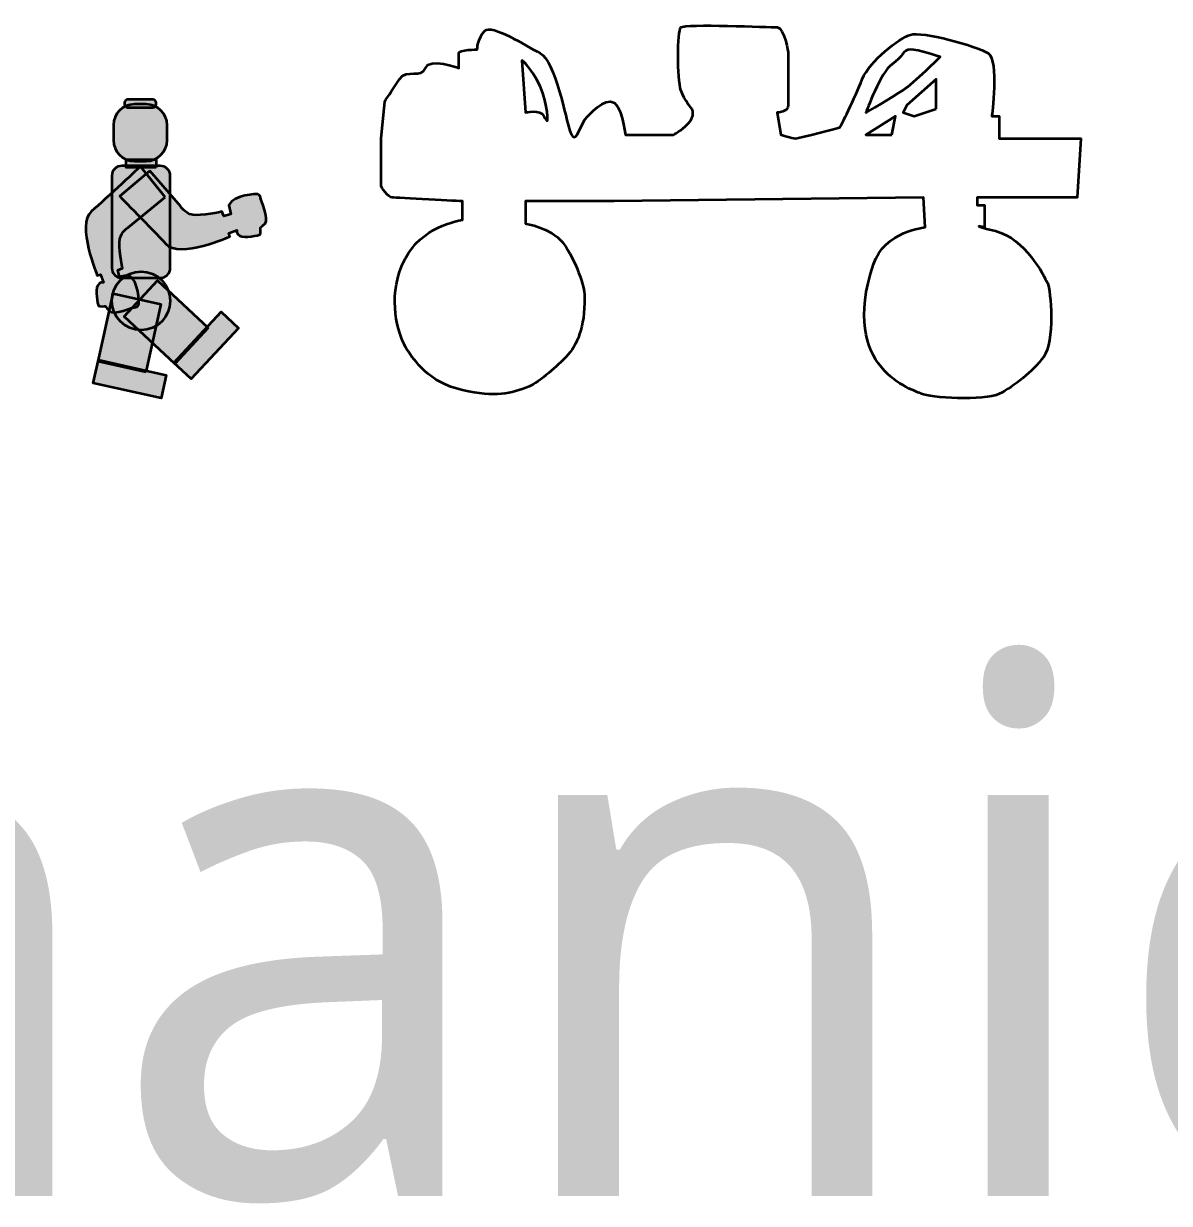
# Model space of a CAD drawing. Header units: inches. Extents: x 0.5 to 29.5, y -10.6 to -3.5.
# Drawn here: x 15.01 to 19.95, y -10.6 to -5.51 of the extents above; entities that cross this region are included whole.
import ezdxf

# ---------------------------------------------------------------- set-up
doc = ezdxf.new("R2010")
doc.units = ezdxf.units.IN
doc.header["$MEASUREMENT"] = 0
doc.layers.add('Layer 1', color=7, linetype='Continuous', lineweight=0)

# ---------------------------------------------------------------- blocks, each defined once
blk = doc.blocks.new('Block_4')
at = {"layer": 'Layer 1', "true_color": 0x000000, "transparency": 33554687}
h = blk.add_hatch(color=18, dxfattribs=at)
h.dxf.hatch_style = 2
h.paths.add_polyline_path([(15.5337, -7.0133), (15.3274, -6.9672), (15.3928, -6.6745), (15.599, -6.7205)])
h = blk.add_hatch(color=18, dxfattribs=at)
h.dxf.hatch_style = 2
h.paths.add_polyline_path([(15.3289, -6.9606), (15.6216, -7.0259), (15.5994, -7.1257), (15.3066, -7.0604)])
at = {"layer": 'Layer 1', "color": 18, "lineweight": 35, "true_color": 0x000000}
for points in [[(15.5337, -7.0133), (15.3274, -6.9672), (15.3928, -6.6745), (15.599, -6.7205)], [(15.3289, -6.9606), (15.6216, -7.0259), (15.5994, -7.1257), (15.3066, -7.0604)]]:
    blk.add_lwpolyline(points, close=True, dxfattribs=at)
blk = doc.blocks.new('Block_5')
at = {"layer": 'Layer 1', "true_color": 0x000000, "transparency": 33554687}
h = blk.add_hatch(color=18, dxfattribs=at)
h.dxf.hatch_style = 2
h.paths.add_polyline_path([(15.8036, -6.8227), (15.6594, -6.9773), (15.4401, -6.7726), (15.5843, -6.6181)])
h = blk.add_hatch(color=18, dxfattribs=at)
h.dxf.hatch_style = 2
h.paths.add_polyline_path([(15.6544, -6.9726), (15.8591, -6.7533), (15.9338, -6.823), (15.7292, -7.0424)])
at = {"layer": 'Layer 1', "color": 18, "lineweight": 35, "true_color": 0x000000}
for points in [[(15.8036, -6.8227), (15.6594, -6.9773), (15.4401, -6.7726), (15.5843, -6.6181)], [(15.6544, -6.9726), (15.8591, -6.7533), (15.9338, -6.823), (15.7292, -7.0424)]]:
    blk.add_lwpolyline(points, close=True, dxfattribs=at)
blk = doc.blocks.new('Block_3')
at = {"layer": 'Layer 1', "true_color": 0x000000, "transparency": 33554687}
h = blk.add_hatch(color=18, dxfattribs=at)
h.dxf.hatch_style = 2
edge = h.paths.add_edge_path()
edge.add_spline(control_points=[(15.5352, -6.1025), (15.5352, -6.1025), (15.4842, -6.1025), (15.4842, -6.1025), (15.4343, -6.1025), (15.3938, -6.062), (15.3938, -6.0121), (15.3938, -6.0121), (15.3938, -5.9474), (15.3938, -5.9474), (15.3938, -5.8975), (15.4343, -5.857), (15.4842, -5.857), (15.4842, -5.857), (15.5352, -5.857), (15.5352, -5.857), (15.5851, -5.857), (15.6256, -5.8975), (15.6256, -5.9474), (15.6256, -5.9474), (15.6256, -6.0121), (15.6256, -6.0121), (15.6256, -6.062), (15.5851, -6.1025), (15.5352, -6.1025)], knot_values=[0, 0, 0, 0, 1, 1, 1, 2, 2, 2, 3, 3, 3, 4, 4, 4, 5, 5, 5, 6, 6, 6, 7, 7, 7, 8, 8, 8, 8], degree=3, periodic=0)
h = blk.add_hatch(color=18, dxfattribs=at)
h.dxf.hatch_style = 2
edge = h.paths.add_edge_path()
edge.add_spline(control_points=[(15.5646, -5.8707), (15.5646, -5.8707), (15.4548, -5.8707), (15.4548, -5.8707), (15.4475, -5.8707), (15.4415, -5.8647), (15.4415, -5.8574), (15.4415, -5.8574), (15.4415, -5.8499), (15.4415, -5.8499), (15.4415, -5.8425), (15.4475, -5.8366), (15.4548, -5.8366), (15.4548, -5.8366), (15.5646, -5.8366), (15.5646, -5.8366), (15.5719, -5.8366), (15.5779, -5.8425), (15.5779, -5.8499), (15.5779, -5.8499), (15.5779, -5.8574), (15.5779, -5.8574), (15.5779, -5.8647), (15.5719, -5.8707), (15.5646, -5.8707)], knot_values=[0, 0, 0, 0, 1, 1, 1, 2, 2, 2, 3, 3, 3, 4, 4, 4, 5, 5, 5, 6, 6, 6, 7, 7, 7, 8, 8, 8, 8], degree=3, periodic=0)
h = blk.add_hatch(color=18, dxfattribs=at)
h.dxf.hatch_style = 2
h.paths.add_polyline_path([(15.5779, -6.1297), (15.4483, -6.1297), (15.4483, -6.0956), (15.5779, -6.0956)])
h = blk.add_hatch(color=18, dxfattribs=at)
h.dxf.hatch_style = 2
edge = h.paths.add_edge_path()
edge.add_spline(control_points=[(15.6173, -6.2583), (15.6173, -6.2583), (15.4588, -6.3877), (15.4588, -6.3877), (15.4588, -6.3877), (15.4286, -6.405), (15.4215, -6.4384), (15.4145, -6.4717), (15.4324, -6.5647), (15.4324, -6.5647), (15.4324, -6.5647), (15.4125, -6.573), (15.4125, -6.573), (15.4125, -6.573), (15.4201, -6.6025), (15.4201, -6.6025), (15.4201, -6.6025), (15.4593, -6.5955), (15.4593, -6.5955), (15.5061, -6.618), (15.5041, -6.7193), (15.5041, -6.7193), (15.5041, -6.7193), (15.4983, -6.7334), (15.4887, -6.7328), (15.4791, -6.7321), (15.3944, -6.7699), (15.3764, -6.7494), (15.3585, -6.7288), (15.3585, -6.7288), (15.3585, -6.7288), (15.3585, -6.7288), (15.3341, -6.732), (15.3296, -6.7269), (15.3251, -6.7218), (15.3149, -6.6583), (15.3258, -6.6397), (15.3368, -6.6211), (15.3509, -6.6269), (15.3509, -6.6269), (15.3509, -6.6269), (15.3387, -6.5922), (15.3387, -6.5922), (15.3387, -6.5922), (15.3239, -6.5961), (15.3239, -6.5961), (15.3239, -6.5961), (15.2324, -6.3773), (15.2991, -6.319), (15.3659, -6.2607), (15.5103, -6.1254), (15.5103, -6.1254), (15.5103, -6.1254), (15.6173, -6.2583), (15.6173, -6.2583)], knot_values=[0, 0, 0, 0, 1, 1, 1, 2, 2, 2, 3, 3, 3, 4, 4, 4, 5, 5, 5, 6, 6, 6, 7, 7, 7, 8, 8, 8, 9, 9, 9, 10, 10, 10, 11, 11, 11, 12, 12, 12, 13, 13, 13, 14, 14, 14, 15, 15, 15, 16, 16, 16, 17, 17, 17, 18, 18, 18, 18], degree=3, periodic=0)
h = blk.add_hatch(color=18, dxfattribs=at)
h.dxf.hatch_style = 2
edge = h.paths.add_edge_path()
edge.add_spline(control_points=[(15.5961, -6.6069), (15.5961, -6.6069), (15.4301, -6.6069), (15.4301, -6.6069), (15.4063, -6.6069), (15.387, -6.5876), (15.387, -6.5638), (15.387, -6.5638), (15.387, -6.166), (15.387, -6.166), (15.387, -6.1422), (15.4063, -6.1229), (15.4301, -6.1229), (15.4301, -6.1229), (15.5961, -6.1229), (15.5961, -6.1229), (15.6199, -6.1229), (15.6392, -6.1422), (15.6392, -6.166), (15.6392, -6.166), (15.6392, -6.5638), (15.6392, -6.5638), (15.6392, -6.5876), (15.6199, -6.6069), (15.5961, -6.6069)], knot_values=[0, 0, 0, 0, 1, 1, 1, 2, 2, 2, 3, 3, 3, 4, 4, 4, 5, 5, 5, 6, 6, 6, 7, 7, 7, 8, 8, 8, 8], degree=3, periodic=0)
h = blk.add_hatch(color=18, dxfattribs=at)
h.dxf.hatch_style = 2
edge = h.paths.add_edge_path()
edge.add_spline(control_points=[(15.5511, -6.1438), (15.5511, -6.1438), (15.6847, -6.2988), (15.6847, -6.2988), (15.6847, -6.2988), (15.7027, -6.3285), (15.7363, -6.3347), (15.7698, -6.3409), (15.8623, -6.3206), (15.8623, -6.3206), (15.8623, -6.3206), (15.8711, -6.3402), (15.8711, -6.3402), (15.8711, -6.3402), (15.9004, -6.3318), (15.9004, -6.3318), (15.9004, -6.3318), (15.8924, -6.2928), (15.8924, -6.2928), (15.9136, -6.2455), (16.0149, -6.2448), (16.0149, -6.2448), (16.0149, -6.2448), (16.0292, -6.2502), (16.0288, -6.2598), (16.0284, -6.2695), (16.0684, -6.3531), (16.0484, -6.3716), (16.0283, -6.3901), (16.0283, -6.3901), (16.0283, -6.3901), (16.0283, -6.3901), (16.0321, -6.4143), (16.0271, -6.419), (16.0221, -6.4236), (15.9589, -6.4355), (15.94, -6.4251), (15.9212, -6.4146), (15.9266, -6.4004), (15.9266, -6.4004), (15.9266, -6.4004), (15.8923, -6.4135), (15.8923, -6.4135), (15.8923, -6.4135), (15.8965, -6.4281), (15.8965, -6.4281), (15.8965, -6.4281), (15.6802, -6.5254), (15.6202, -6.4602), (15.5601, -6.3951), (15.4211, -6.2543), (15.4211, -6.2543), (15.4211, -6.2543), (15.5511, -6.1438), (15.5511, -6.1438)], knot_values=[0, 0, 0, 0, 1, 1, 1, 2, 2, 2, 3, 3, 3, 4, 4, 4, 5, 5, 5, 6, 6, 6, 7, 7, 7, 8, 8, 8, 9, 9, 9, 10, 10, 10, 11, 11, 11, 12, 12, 12, 13, 13, 13, 14, 14, 14, 15, 15, 15, 16, 16, 16, 17, 17, 17, 18, 18, 18, 18], degree=3, periodic=0)
h = blk.add_hatch(color=18, dxfattribs=at)
h.dxf.hatch_style = 2
edge = h.paths.add_edge_path()
edge.add_arc((15.5131, -6.7058), 0.1261, 0, 360)
at = {"layer": 'Layer 1', "color": 18, "lineweight": 35, "true_color": 0x000000}
blk.add_lwpolyline([(15.5779, -6.1297), (15.4483, -6.1297), (15.4483, -6.0956), (15.5779, -6.0956)], close=True, dxfattribs=at)
blk.add_circle((15.5131, -6.7058), 0.1261, dxfattribs=at)
for points, knots in [([(15.5352, -6.1025), (15.5352, -6.1025), (15.4842, -6.1025), (15.4842, -6.1025), (15.4343, -6.1025), (15.3938, -6.062), (15.3938, -6.0121), (15.3938, -6.0121), (15.3938, -5.9474), (15.3938, -5.9474), (15.3938, -5.8975), (15.4343, -5.857), (15.4842, -5.857), (15.4842, -5.857), (15.5352, -5.857), (15.5352, -5.857), (15.5851, -5.857), (15.6256, -5.8975), (15.6256, -5.9474), (15.6256, -5.9474), (15.6256, -6.0121), (15.6256, -6.0121), (15.6256, -6.062), (15.5851, -6.1025), (15.5352, -6.1025)], [0, 0, 0, 0, 1, 1, 1, 2, 2, 2, 3, 3, 3, 4, 4, 4, 5, 5, 5, 6, 6, 6, 7, 7, 7, 8, 8, 8, 8]), ([(15.5646, -5.8707), (15.5646, -5.8707), (15.4548, -5.8707), (15.4548, -5.8707), (15.4475, -5.8707), (15.4415, -5.8647), (15.4415, -5.8574), (15.4415, -5.8574), (15.4415, -5.8499), (15.4415, -5.8499), (15.4415, -5.8425), (15.4475, -5.8366), (15.4548, -5.8366), (15.4548, -5.8366), (15.5646, -5.8366), (15.5646, -5.8366), (15.5719, -5.8366), (15.5779, -5.8425), (15.5779, -5.8499), (15.5779, -5.8499), (15.5779, -5.8574), (15.5779, -5.8574), (15.5779, -5.8647), (15.5719, -5.8707), (15.5646, -5.8707)], [0, 0, 0, 0, 1, 1, 1, 2, 2, 2, 3, 3, 3, 4, 4, 4, 5, 5, 5, 6, 6, 6, 7, 7, 7, 8, 8, 8, 8]), ([(15.6173, -6.2583), (15.6173, -6.2583), (15.4588, -6.3877), (15.4588, -6.3877), (15.4588, -6.3877), (15.4286, -6.405), (15.4215, -6.4384), (15.4145, -6.4717), (15.4324, -6.5647), (15.4324, -6.5647), (15.4324, -6.5647), (15.4125, -6.573), (15.4125, -6.573), (15.4125, -6.573), (15.4201, -6.6025), (15.4201, -6.6025), (15.4201, -6.6025), (15.4593, -6.5955), (15.4593, -6.5955), (15.5061, -6.618), (15.5041, -6.7193), (15.5041, -6.7193), (15.5041, -6.7193), (15.4983, -6.7334), (15.4887, -6.7328), (15.4791, -6.7321), (15.3944, -6.7699), (15.3764, -6.7494), (15.3585, -6.7288), (15.3585, -6.7288), (15.3585, -6.7288), (15.3585, -6.7288), (15.3341, -6.732), (15.3296, -6.7269), (15.3251, -6.7218), (15.3149, -6.6583), (15.3258, -6.6397), (15.3368, -6.6211), (15.3509, -6.6269), (15.3509, -6.6269), (15.3509, -6.6269), (15.3387, -6.5922), (15.3387, -6.5922), (15.3387, -6.5922), (15.3239, -6.5961), (15.3239, -6.5961), (15.3239, -6.5961), (15.2324, -6.3773), (15.2991, -6.319), (15.3659, -6.2607), (15.5103, -6.1254), (15.5103, -6.1254), (15.5103, -6.1254), (15.6173, -6.2583), (15.6173, -6.2583)], [0, 0, 0, 0, 1, 1, 1, 2, 2, 2, 3, 3, 3, 4, 4, 4, 5, 5, 5, 6, 6, 6, 7, 7, 7, 8, 8, 8, 9, 9, 9, 10, 10, 10, 11, 11, 11, 12, 12, 12, 13, 13, 13, 14, 14, 14, 15, 15, 15, 16, 16, 16, 17, 17, 17, 18, 18, 18, 18]), ([(15.5961, -6.6069), (15.5961, -6.6069), (15.4301, -6.6069), (15.4301, -6.6069), (15.4063, -6.6069), (15.387, -6.5876), (15.387, -6.5638), (15.387, -6.5638), (15.387, -6.166), (15.387, -6.166), (15.387, -6.1422), (15.4063, -6.1229), (15.4301, -6.1229), (15.4301, -6.1229), (15.5961, -6.1229), (15.5961, -6.1229), (15.6199, -6.1229), (15.6392, -6.1422), (15.6392, -6.166), (15.6392, -6.166), (15.6392, -6.5638), (15.6392, -6.5638), (15.6392, -6.5876), (15.6199, -6.6069), (15.5961, -6.6069)], [0, 0, 0, 0, 1, 1, 1, 2, 2, 2, 3, 3, 3, 4, 4, 4, 5, 5, 5, 6, 6, 6, 7, 7, 7, 8, 8, 8, 8]), ([(15.5511, -6.1438), (15.5511, -6.1438), (15.6847, -6.2988), (15.6847, -6.2988), (15.6847, -6.2988), (15.7027, -6.3285), (15.7363, -6.3347), (15.7698, -6.3409), (15.8623, -6.3206), (15.8623, -6.3206), (15.8623, -6.3206), (15.8711, -6.3402), (15.8711, -6.3402), (15.8711, -6.3402), (15.9004, -6.3318), (15.9004, -6.3318), (15.9004, -6.3318), (15.8924, -6.2928), (15.8924, -6.2928), (15.9136, -6.2455), (16.0149, -6.2448), (16.0149, -6.2448), (16.0149, -6.2448), (16.0292, -6.2502), (16.0288, -6.2598), (16.0284, -6.2695), (16.0684, -6.3531), (16.0484, -6.3716), (16.0283, -6.3901), (16.0283, -6.3901), (16.0283, -6.3901), (16.0283, -6.3901), (16.0321, -6.4143), (16.0271, -6.419), (16.0221, -6.4236), (15.9589, -6.4355), (15.94, -6.4251), (15.9212, -6.4146), (15.9266, -6.4004), (15.9266, -6.4004), (15.9266, -6.4004), (15.8923, -6.4135), (15.8923, -6.4135), (15.8923, -6.4135), (15.8965, -6.4281), (15.8965, -6.4281), (15.8965, -6.4281), (15.6802, -6.5254), (15.6202, -6.4602), (15.5601, -6.3951), (15.4211, -6.2543), (15.4211, -6.2543), (15.4211, -6.2543), (15.5511, -6.1438), (15.5511, -6.1438)], [0, 0, 0, 0, 1, 1, 1, 2, 2, 2, 3, 3, 3, 4, 4, 4, 5, 5, 5, 6, 6, 6, 7, 7, 7, 8, 8, 8, 9, 9, 9, 10, 10, 10, 11, 11, 11, 12, 12, 12, 13, 13, 13, 14, 14, 14, 15, 15, 15, 16, 16, 16, 17, 17, 17, 18, 18, 18, 18])]:
    blk.add_open_spline(points, degree=3, knots=knots, dxfattribs=at)
at = {"layer": 'Layer 1'}
for name in ['Block_5', 'Block_4']:
    blk.add_blockref(name, (0, 0), dxfattribs=at)

msp = doc.modelspace()

# ---------------------------------------------------------------- linework, layer by layer
at = {"layer": 'Layer 1', "color": 18, "lineweight": 35, "true_color": 0x000000}
for points in [[(17.206, -6.5144)], [(19.8782, -7.731)]]:
    msp.add_lwpolyline(points, dxfattribs=at)
for points, knots in [([(19.1547, -6.356), (19.1547, -6.356), (19.1547, -6.2921), (19.1547, -6.2921), (19.1547, -6.2921), (19.1227, -6.2921), (19.1227, -6.2921), (19.1227, -6.2921), (19.1227, -6.2601), (19.1227, -6.2601), (19.1227, -6.2601), (19.5543, -6.2601), (19.5543, -6.2601), (19.5543, -6.2601), (19.5703, -6.0044), (19.5703, -6.0044), (19.5703, -6.0044), (19.2186, -6.0044), (19.2186, -6.0044), (19.2186, -6.0044), (19.2186, -5.9084), (19.2186, -5.9084), (19.2186, -5.9084), (19.1867, -5.9084), (19.1867, -5.9084), (19.1867, -5.9084), (19.2186, -5.6687), (19.1707, -5.6367), (19.1227, -5.6047), (18.8829, -5.5408), (18.835, -5.5568), (18.787, -5.5728), (18.6592, -5.6687), (18.6272, -5.7486), (18.5952, -5.8285), (18.5313, -5.9564), (18.5313, -5.9564), (18.5313, -5.9564), (18.3555, -6.0044), (18.3395, -6.0044), (18.3235, -6.0044), (18.2755, -5.9884), (18.2755, -5.9884), (18.2755, -5.9884), (18.2596, -5.8925), (18.2596, -5.8925), (18.2596, -5.8925), (18.3075, -5.8925), (18.3075, -5.8605), (18.3075, -5.8285), (18.3075, -5.6367), (18.3075, -5.6367), (18.3075, -5.6367), (18.2915, -5.5248), (18.2596, -5.5248), (18.2276, -5.5248), (17.86, -5.5088), (17.844, -5.5248), (17.828, -5.5408), (17.828, -5.7486), (17.844, -5.7966), (17.86, -5.8445), (17.8919, -5.8765), (17.8919, -5.8765), (17.8919, -5.8765), (17.9079, -5.9084), (17.8759, -5.9404), (17.844, -5.9724), (17.812, -5.9884), (17.812, -5.9884), (17.812, -5.9884), (17.6042, -5.9884), (17.6042, -5.9884), (17.6042, -5.9884), (17.5882, -5.8445), (17.5403, -5.8445), (17.4923, -5.8445), (17.4284, -5.9244), (17.4284, -5.9244), (17.4284, -5.9244), (17.3964, -5.9884), (17.3964, -5.9884), (17.3964, -5.9884), (17.3804, -6.0203), (17.3644, -5.9724), (17.3485, -5.9244), (17.3005, -5.6687), (17.2366, -5.6367), (17.1726, -5.6047), (17.0288, -5.5088), (16.9968, -5.5408), (16.9648, -5.5728), (16.9648, -5.6207), (16.9648, -5.6207), (16.9648, -5.6207), (16.8849, -5.6207), (16.8849, -5.6367), (16.8849, -5.6527), (16.8849, -5.7007), (16.8849, -5.7007), (16.8849, -5.7007), (16.757, -5.6527), (16.741, -5.7007), (16.7251, -5.7486), (16.6611, -5.7007), (16.6292, -5.7486), (16.5972, -5.7966), (16.5652, -5.8445), (16.5652, -5.8445), (16.5652, -5.8445), (16.5492, -6.0044), (16.5492, -6.0044), (16.5492, -6.0044), (16.5492, -6.2121), (16.5492, -6.2121), (16.5492, -6.2121), (16.5812, -6.2601), (16.5972, -6.2601), (16.6132, -6.2601), (16.9009, -6.2761), (16.9009, -6.2761), (16.9009, -6.2761), (16.9009, -6.356), (16.9009, -6.356), (16.821, -6.372), (16.6836, -6.4165), (16.6292, -6.5798), (16.5812, -6.7236), (16.6292, -6.8675), (16.6611, -6.9155), (16.6931, -6.9634), (16.757, -7.0593), (16.9009, -7.0913), (17.0448, -7.1233), (17.1087, -7.1073), (17.1886, -7.0753), (17.2319, -7.058), (17.3161, -6.981), (17.3485, -6.9474), (17.3976, -6.8965), (17.4284, -6.8196), (17.4284, -6.6917), (17.4284, -6.6271), (17.3733, -6.5019), (17.3325, -6.4519), (17.2819, -6.39), (17.1726, -6.372), (17.1726, -6.372), (17.1726, -6.372), (17.1726, -6.2761), (17.1726, -6.2761), (17.1726, -6.2761), (17.4603, -6.2761), (17.4603, -6.2761), (17.4603, -6.2761), (17.5562, -6.2761), (17.5562, -6.2761), (17.5562, -6.2761), (18.8909, -6.2601), (18.8909, -6.2601), (18.8909, -6.2601), (18.8989, -6.388), (18.8989, -6.388), (18.8989, -6.388), (18.7231, -6.404), (18.6752, -6.5478), (18.5231, -7.004), (18.851, -7.0913), (18.8829, -7.1073), (18.9149, -7.1233), (19.1547, -7.1392), (19.2186, -7.1073), (19.2826, -7.0753), (19.3625, -7.0114), (19.4104, -6.9474), (19.4584, -6.8835), (19.4424, -6.6597), (19.4264, -6.6277), (19.4104, -6.5958), (19.3305, -6.4359), (19.2026, -6.404), (19.0748, -6.372), (19.1547, -6.388), (19.1547, -6.388), (19.1547, -6.388), (19.1547, -6.356), (19.1547, -6.356)], [0, 0, 0, 0, 1, 1, 1, 2, 2, 2, 3, 3, 3, 4, 4, 4, 5, 5, 5, 6, 6, 6, 7, 7, 7, 8, 8, 8, 9, 9, 9, 10, 10, 10, 11, 11, 11, 12, 12, 12, 13, 13, 13, 14, 14, 14, 15, 15, 15, 16, 16, 16, 17, 17, 17, 18, 18, 18, 19, 19, 19, 20, 20, 20, 21, 21, 21, 22, 22, 22, 23, 23, 23, 24, 24, 24, 25, 25, 25, 26, 26, 26, 27, 27, 27, 28, 28, 28, 29, 29, 29, 30, 30, 30, 31, 31, 31, 32, 32, 32, 33, 33, 33, 34, 34, 34, 35, 35, 35, 36, 36, 36, 37, 37, 37, 38, 38, 38, 39, 39, 39, 40, 40, 40, 41, 41, 41, 42, 42, 42, 43, 43, 43, 44, 44, 44, 45, 45, 45, 46, 46, 46, 47, 47, 47, 48, 48, 48, 49, 49, 49, 50, 50, 50, 51, 51, 51, 52, 52, 52, 53, 53, 53, 54, 54, 54, 55, 55, 55, 56, 56, 56, 57, 57, 57, 58, 58, 58, 59, 59, 59, 60, 60, 60, 61, 61, 61, 62, 62, 62, 62]), ([(18.803, -5.7966), (18.7551, -5.8285), (18.6432, -5.8925), (18.6432, -5.8925), (18.6432, -5.8925), (18.7071, -5.7166), (18.7551, -5.6847), (18.803, -5.6527), (18.803, -5.6207), (18.835, -5.6207), (18.867, -5.6207), (18.9629, -5.6527), (18.9629, -5.6527), (18.9629, -5.6527), (18.851, -5.7646), (18.803, -5.7966)], [0, 0, 0, 0, 1, 1, 1, 2, 2, 2, 3, 3, 3, 4, 4, 4, 5, 5, 5, 5]), ([(17.2206, -5.7486), (17.2685, -5.8285), (17.2685, -5.9244), (17.2685, -5.9244), (17.2685, -5.9244), (17.2685, -5.9404), (17.2525, -5.9084), (17.2366, -5.8765), (17.1726, -5.8925), (17.1726, -5.8925), (17.1726, -5.8925), (17.1566, -5.6687), (17.1566, -5.6687), (17.1566, -5.6687), (17.1726, -5.6687), (17.2206, -5.7486)], [0, 0, 0, 0, 1, 1, 1, 2, 2, 2, 3, 3, 3, 4, 4, 4, 5, 5, 5, 5]), ([(18.9469, -5.8765), (18.9469, -5.8765), (18.851, -5.9084), (18.851, -5.9084), (18.851, -5.9084), (18.803, -5.8925), (18.803, -5.8925), (18.803, -5.8925), (18.819, -5.8605), (18.819, -5.8605), (18.819, -5.8605), (18.9469, -5.7486), (18.9469, -5.7486), (18.9469, -5.7486), (18.9469, -5.8765), (18.9469, -5.8765)], [0, 0, 0, 0, 1, 1, 1, 2, 2, 2, 3, 3, 3, 4, 4, 4, 5, 5, 5, 5]), ([(18.7551, -5.9884), (18.7551, -5.9884), (18.6432, -5.9884), (18.6432, -5.9884), (18.6432, -5.9884), (18.7711, -5.9084), (18.7711, -5.9084), (18.7711, -5.9084), (18.7551, -5.9884), (18.7551, -5.9884)], [0, 0, 0, 0, 1, 1, 1, 2, 2, 2, 3, 3, 3, 3])]:
    msp.add_open_spline(points, degree=3, knots=knots, dxfattribs=at)

# ---------------------------------------------------------------- block references
at = {"layer": 'Layer 1'}
msp.add_blockref('Block_3', (0, 0), dxfattribs=at)

# ---------------------------------------------------------------- texts
at = {"layer": 'Layer 1', "insert": (0.2302, -10.602), "char_height": 0.2, "attachment_point": 7}
msp.add_mtext('\\C18;\\c0;\\FOpen Sans Light|b0|i0|c1;\\H2.304959;\\W1.000000;Robomechanics Lab', dxfattribs=at)

doc.saveas('drawing.dxf')
